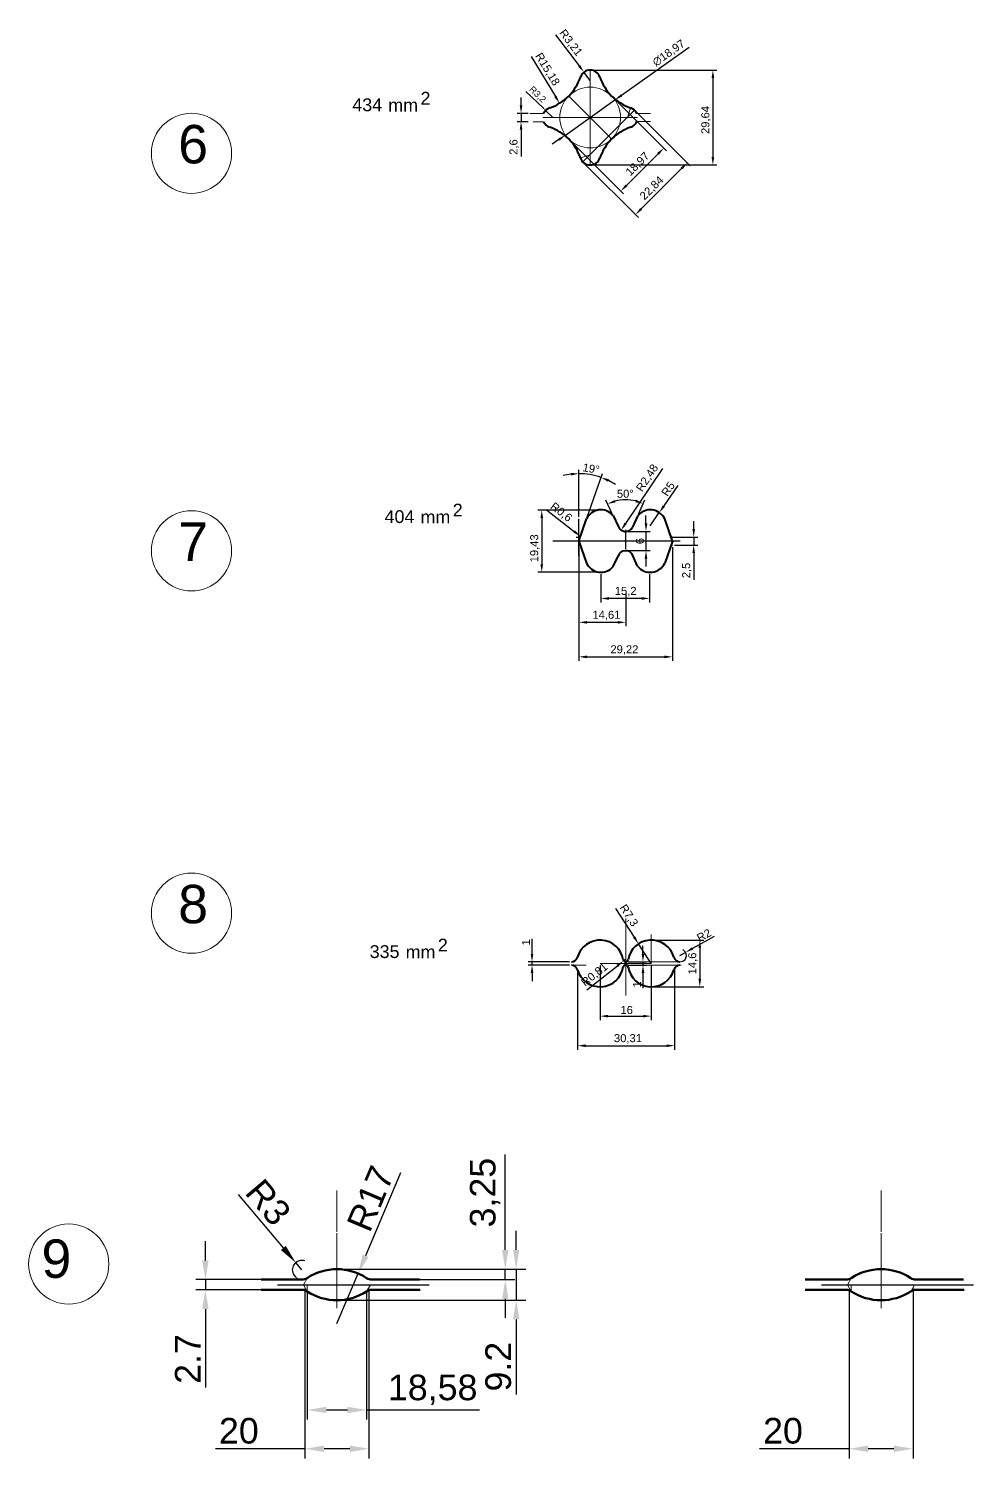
# Model space of a CAD drawing. Header units: millimetres. Extents: x -954 to 34898, y -2134 to 12006.
# Drawn here: x 8236.8 to 8531.9, y 793.2 to 1239.9 of the extents above; entities that cross this region are included whole.
import ezdxf

# ---------------------------------------------------------------- set-up
doc = ezdxf.new("R2010")
doc.units = ezdxf.units.MM
doc.header["$LTSCALE"] = 3
doc.linetypes.add('ACAD_ISO04W100', pattern=[30, 24, -3, 0, -3])
for name, color, linetype, lineweight in [('контурная', 7, 'Continuous', 50), ('осевые', 1, 'ACAD_ISO04W100', 25), ('тонкая', 7, 'Continuous', 20), ('тонкий', 7, 'Continuous', 20)]:
    doc.layers.add(name, color=color, linetype=linetype, lineweight=lineweight)
doc.layers.add('осевая', color=4, linetype='Continuous')
doc.styles.add('s1v4', font='arial.ttf', dxfattribs={"height": 4})
doc.styles.get("Standard").update_dxf_attribs({"font": 'arial.ttf'})
doc.dimstyles.new('ISO-25', dxfattribs={"dimtxt": 2.5, "dimasz": 2.5, "dimexe": 1.25, "dimexo": 0.625, "dimtad": 1, "dimtxsty": 'Standard', "dimcen": 2.5, "dimadec": 0, "dimazin": 0, "dimtfac": 1, "dimtmove": 0, "dimatfit": 3, "dimfxl": 1, "dimarcsym": 0})
doc.dimstyles.new('ISO-25$0', dxfattribs={"dimscale": 2, "dimtxt": 4, "dimasz": 3, "dimexe": 0.5, "dimexo": 0, "dimgap": 1, "dimtad": 1, "dimtxsty": 'Standard', "dimcen": 3, "dimclrd": 150, "dimclre": 150, "dimadec": 0, "dimazin": 0, "dimtfac": 1, "dimtmove": 0, "dimatfit": 3, "dimfxl": 1, "dimlwd": -1, "dimarcsym": 0})
doc.dimstyles.new('s1v2', dxfattribs={"dimtxt": 2, "dimasz": 1, "dimexe": 1, "dimexo": 0, "dimgap": 0.5, "dimtad": 1, "dimtxsty": 'Standard', "dimcen": 1, "dimadec": 0, "dimazin": 0, "dimtfac": 1, "dimtix": 1, "dimtmove": 0, "dimatfit": 3, "dimfxl": 1, "dimarcsym": 0})
doc.dimstyles.new('s2v4', dxfattribs={"dimtxt": 8, "dimasz": 6, "dimexe": 3, "dimexo": 0, "dimgap": 1.5, "dimtad": 1, "dimtxsty": 'Standard', "dimcen": 2.5, "dimadec": 0, "dimazin": 0, "dimtfac": 1, "dimtmove": 0, "dimatfit": 3, "dimfxl": 1, "dimarcsym": 0})

# ---------------------------------------------------------------- blocks, each defined once
blk = doc.blocks.new('*D128')
at = {"color": 0, "lineweight": -2, "transparency": 16777216}
blk.add_line((8393.78, 1231.17), (8401.35, 1218.7), dxfattribs=at)
at = {"color": 0, "transparency": 16777216}
blk.add_solid([(8401.71, 1218.92), (8401, 1218.49), (8402.65, 1216.57)], dxfattribs=at)
at = {"layer": 'Defpoints', "color": 0, "transparency": 16777216}
for p in [(8394.77, 1229.54), (8402.65, 1216.57)]:
    blk.add_point(p, dxfattribs=at)
at = {"color": 0, "lineweight": 15, "transparency": 16777216, "insert": (8398.74, 1227.11), "char_height": 2.5, "attachment_point": 5, "rotation": 301.2788}
blk.add_mtext('R15,18', dxfattribs=at)
blk = doc.blocks.new('*D129')
at = {"color": 0, "lineweight": -2, "transparency": 16777216}
for p, q in [((8401.42, 1237.96), (8408.76, 1228.27)), ((8412.21, 1223.72), (8410.27, 1226.28))]:
    blk.add_line(p, q, dxfattribs=at)
at = {"color": 0, "transparency": 16777216}
blk.add_solid([(8409.1, 1228.52), (8408.43, 1228.02), (8410.27, 1226.28)], dxfattribs=at)
at = {"layer": 'Defpoints', "color": 0, "transparency": 16777216}
for p in [(8410.27, 1226.28), (8412.21, 1223.72)]:
    blk.add_point(p, dxfattribs=at)
at = {"color": 0, "lineweight": 15, "transparency": 16777216, "insert": (8406.03, 1235.39), "char_height": 2.5, "attachment_point": 5, "rotation": 307.1578}
blk.add_mtext('R3,21', dxfattribs=at)
blk = doc.blocks.new('*D130')
at = {"color": 0, "lineweight": -2, "transparency": 16777216}
for p, q in [((8412.84, 1226.92), (8451.8, 1226.92)), ((8450.55, 1224.42), (8450.55, 1199.79)), ((8412.84, 1197.29), (8451.8, 1197.29))]:
    blk.add_line(p, q, dxfattribs=at)
at = {"color": 0, "transparency": 16777216}
for points in [[(8450.13, 1224.42), (8450.97, 1224.42), (8450.55, 1226.92)], [(8450.13, 1199.79), (8450.97, 1199.79), (8450.55, 1197.29)]]:
    blk.add_solid(points, dxfattribs=at)
at = {"layer": 'Defpoints', "color": 0, "transparency": 16777216}
for p in [(8412.21, 1226.92), (8412.22, 1197.29), (8450.55, 1197.29)]:
    blk.add_point(p, dxfattribs=at)
at = {"color": 0, "lineweight": 15, "transparency": 16777216, "insert": (8448.42, 1211.33), "char_height": 2.5, "attachment_point": 5, "rotation": 90}
blk.add_mtext('29,64', dxfattribs=at)
blk = doc.blocks.new('*D131')
at = {"color": 0, "lineweight": -2, "transparency": 16777216}
for p, q in [((8419.36, 1218.37), (8436.08, 1201.65)), ((8405.95, 1204.96), (8422.67, 1188.24)), ((8423.55, 1190.89), (8433.43, 1200.77))]:
    blk.add_line(p, q, dxfattribs=at)
at = {"color": 0, "transparency": 16777216}
for points in [[(8433.14, 1201.06), (8433.73, 1200.47), (8435.2, 1202.53)], [(8423.26, 1191.18), (8423.85, 1190.59), (8421.78, 1189.12)]]:
    blk.add_solid(points, dxfattribs=at)
at = {"layer": 'Defpoints', "color": 0, "transparency": 16777216}
for p in [(8418.92, 1218.81), (8405.51, 1205.4), (8435.2, 1202.53)]:
    blk.add_point(p, dxfattribs=at)
at = {"color": 0, "lineweight": 15, "transparency": 16777216, "insert": (8427.12, 1197.47), "char_height": 2.5, "attachment_point": 5, "rotation": 45}
blk.add_mtext('18,97', dxfattribs=at)
blk = doc.blocks.new('*D132')
at = {"color": 0, "lineweight": -2, "transparency": 16777216}
for p, q in [((8390.62, 1215.9), (8390.62, 1218.4)), ((8392.79, 1213.4), (8389.37, 1213.4)), ((8392.79, 1210.8), (8389.37, 1210.8)), ((8390.62, 1213.4), (8390.62, 1210.8)), ((8390.62, 1208.3), (8390.62, 1199.96))]:
    blk.add_line(p, q, dxfattribs=at)
at = {"color": 0, "transparency": 16777216}
for points in [[(8390.2, 1215.9), (8391.03, 1215.9), (8390.62, 1213.4)], [(8390.2, 1208.3), (8391.03, 1208.3), (8390.62, 1210.8)]]:
    blk.add_solid(points, dxfattribs=at)
at = {"layer": 'Defpoints', "color": 0, "transparency": 16777216}
for p in [(8390.62, 1210.8), (8393.41, 1213.4), (8393.41, 1210.8)]:
    blk.add_point(p, dxfattribs=at)
at = {"color": 0, "lineweight": 15, "transparency": 16777216, "insert": (8388.49, 1202.88), "char_height": 2.5, "attachment_point": 5, "rotation": 90}
blk.add_mtext('2,6', dxfattribs=at)
blk = doc.blocks.new('*D133')
at = {"color": 0, "lineweight": -2, "transparency": 16777216}
for p, q in [((8426.54, 1213.93), (8443.41, 1197.06)), ((8410.38, 1197.78), (8427.26, 1180.91)), ((8428.14, 1183.56), (8440.76, 1196.17))]:
    blk.add_line(p, q, dxfattribs=at)
at = {"color": 0, "transparency": 16777216}
for points in [[(8440.47, 1196.47), (8441.06, 1195.88), (8442.53, 1197.94)], [(8427.85, 1183.85), (8428.44, 1183.26), (8426.38, 1181.79)]]:
    blk.add_solid(points, dxfattribs=at)
at = {"layer": 'Defpoints', "color": 0, "transparency": 16777216}
for p in [(8426.1, 1214.38), (8409.94, 1198.22), (8442.53, 1197.94)]:
    blk.add_point(p, dxfattribs=at)
at = {"color": 0, "lineweight": 15, "transparency": 16777216, "insert": (8431.55, 1189.97), "char_height": 2.5, "attachment_point": 5, "rotation": 44.9973}
blk.add_mtext('22,84', dxfattribs=at)
blk = doc.blocks.new('*D134')
at = {"color": 0, "lineweight": -2, "transparency": 16777216}
for p, q in [((8443.14, 1233.97), (8422, 1219.03)), ((8404.47, 1206.63), (8419.96, 1217.58)), ((8402.42, 1205.19), (8400.38, 1203.75))]:
    blk.add_line(p, q, dxfattribs=at)
at = {"color": 0, "transparency": 16777216}
for points in [[(8421.76, 1219.37), (8422.24, 1218.69), (8419.96, 1217.58)], [(8402.18, 1205.53), (8402.67, 1204.85), (8404.47, 1206.63)]]:
    blk.add_solid(points, dxfattribs=at)
at = {"layer": 'Defpoints', "color": 0, "transparency": 16777216}
for p in [(8419.96, 1217.58), (8404.47, 1206.63)]:
    blk.add_point(p, dxfattribs=at)
at = {"color": 0, "lineweight": 15, "transparency": 16777216, "insert": (8436.82, 1232.16), "char_height": 2.5, "attachment_point": 5, "rotation": 35.2592}
blk.add_mtext('∅18,97', dxfattribs=at)
blk = doc.blocks.new('*D135')
at = {"color": 0, "lineweight": -2, "transparency": 16777216}
for p, q in [((8408.69, 1077.9), (8408.69, 1042.35)), ((8437.91, 1077.9), (8437.91, 1042.35)), ((8411.19, 1043.6), (8435.41, 1043.6))]:
    blk.add_line(p, q, dxfattribs=at)
at = {"color": 0, "transparency": 16777216}
for points in [[(8411.19, 1044.02), (8411.19, 1043.18), (8408.69, 1043.6)], [(8435.41, 1044.02), (8435.41, 1043.18), (8437.91, 1043.6)]]:
    blk.add_solid(points, dxfattribs=at)
at = {"layer": 'Defpoints', "color": 0, "transparency": 16777216}
for p in [(8408.69, 1078.52), (8437.91, 1078.52), (8437.91, 1043.6)]:
    blk.add_point(p, dxfattribs=at)
at = {"color": 0, "transparency": 16777216, "insert": (8422.9, 1045.73), "char_height": 2.5, "attachment_point": 5}
blk.add_mtext('29,22', dxfattribs=at)
blk = doc.blocks.new('*D136')
at = {"color": 0, "lineweight": -2, "transparency": 16777216}
for p, q in [((8419.08, 1088.33), (8417.1, 1092.51)), ((8427.3, 1088.18), (8429.31, 1092.62))]:
    blk.add_line(p, q, dxfattribs=at)
blk.add_arc((8423.32, 1079.38), 13.29, 76.445, 104.5418, dxfattribs=at)
at = {"color": 0, "transparency": 16777216}
for points in [[(8420.13, 1091.84), (8419.84, 1092.63), (8417.64, 1091.38)], [(8426.57, 1092.69), (8426.3, 1091.9), (8428.8, 1091.48)]]:
    blk.add_solid(points, dxfattribs=at)
at = {"layer": 'Defpoints', "color": 0, "transparency": 16777216}
for p in [(8425.12, 1092.54), (8419.35, 1087.76), (8427.05, 1087.61), (8420.92, 1084.45), (8425.46, 1084.1)]:
    blk.add_point(p, dxfattribs=at)
at = {"color": 0, "transparency": 16777216, "insert": (8423.19, 1094.56), "char_height": 2.5, "attachment_point": 5, "rotation": 0.4934}
blk.add_mtext('50°', dxfattribs=at)
blk = doc.blocks.new('*D137')
at = {"color": 0, "lineweight": -2, "transparency": 16777216}
for p, q in [((8408.69, 1087.36), (8408.69, 1102.08)), ((8411.3, 1087.27), (8416.02, 1100.84))]:
    blk.add_line(p, q, dxfattribs=at)
for start, end in [(96.8124, 103.6248), (70.797, 90), (57.1723, 63.9847)]:
    blk.add_arc((8408.69, 1079.79), 21.04, start, end, dxfattribs=at)
at = {"color": 0, "transparency": 16777216}
for points in [[(8406.17, 1101.1), (8406.22, 1100.26), (8408.69, 1100.83)], [(8417.76, 1098.31), (8418.08, 1099.08), (8415.61, 1099.66)]]:
    blk.add_solid(points, dxfattribs=at)
at = {"layer": 'Defpoints', "color": 0, "transparency": 16777216}
for p in [(8413.35, 1100.31), (8408.69, 1086.73), (8411.09, 1086.68), (8408.69, 1079.79), (8408.69, 1075.07)]:
    blk.add_point(p, dxfattribs=at)
at = {"color": 0, "transparency": 16777216, "insert": (8412.52, 1102.41), "char_height": 2.5, "attachment_point": 5, "rotation": 350.3985}
blk.add_mtext('19°', dxfattribs=at)
blk = doc.blocks.new('*D99')
at = {"color": 0, "lineweight": -2, "transparency": 16777216}
for p, q in [((8408.69, 1063.3), (8408.69, 1053.14)), ((8423.3, 1063.3), (8423.3, 1053.14)), ((8411.19, 1054.39), (8420.8, 1054.39))]:
    blk.add_line(p, q, dxfattribs=at)
at = {"color": 0, "transparency": 16777216}
for points in [[(8411.19, 1054.8), (8411.19, 1053.97), (8408.69, 1054.39)], [(8420.8, 1054.8), (8420.8, 1053.97), (8423.3, 1054.39)]]:
    blk.add_solid(points, dxfattribs=at)
at = {"layer": 'Defpoints', "color": 0, "transparency": 16777216}
for p in [(8408.69, 1063.93), (8423.3, 1063.93), (8423.3, 1054.39)]:
    blk.add_point(p, dxfattribs=at)
at = {"color": 0, "transparency": 16777216, "insert": (8417.28, 1056.51), "char_height": 2.5, "attachment_point": 5}
blk.add_mtext('14,61', dxfattribs=at)
blk = doc.blocks.new('*D138')
at = {"color": 0, "lineweight": -2, "transparency": 16777216}
blk.add_line((8398.54, 1089.53), (8407.2, 1082.79), dxfattribs=at)
at = {"color": 0, "transparency": 16777216}
blk.add_solid([(8407.45, 1083.12), (8406.94, 1082.46), (8409.17, 1081.26)], dxfattribs=at)
at = {"layer": 'Defpoints', "color": 0, "transparency": 16777216}
for p in [(8408.69, 1081.63), (8409.17, 1081.26)]:
    blk.add_point(p, dxfattribs=at)
at = {"color": 0, "transparency": 16777216, "insert": (8403.08, 1088.69), "char_height": 2.5, "attachment_point": 5, "rotation": 322.1251}
blk.add_mtext('R0,6', dxfattribs=at)
blk = doc.blocks.new('*D139')
at = {"color": 0, "lineweight": -2, "transparency": 16777216}
blk.add_line((8434.76, 1102.47), (8423.27, 1085.28), dxfattribs=at)
at = {"color": 0, "transparency": 16777216}
blk.add_solid([(8422.93, 1085.51), (8423.62, 1085.05), (8421.88, 1083.2)], dxfattribs=at)
at = {"layer": 'Defpoints', "color": 0, "transparency": 16777216}
for p in [(8421.88, 1083.2), (8423.26, 1085.26)]:
    blk.add_point(p, dxfattribs=at)
at = {"color": 0, "transparency": 16777216, "insert": (8430.17, 1099.43), "char_height": 2.5, "attachment_point": 5, "rotation": 56.2464}
blk.add_mtext('R2,48', dxfattribs=at)
blk = doc.blocks.new('*D140')
at = {"color": 0, "lineweight": -2, "transparency": 16777216}
for p, q in [((8429.65, 1085.28), (8429.65, 1087.78)), ((8423.92, 1082.78), (8430.9, 1082.78)), ((8429.65, 1082.78), (8429.65, 1076.78)), ((8423.92, 1076.78), (8430.9, 1076.78)), ((8429.65, 1074.28), (8429.65, 1071.78))]:
    blk.add_line(p, q, dxfattribs=at)
at = {"color": 0, "transparency": 16777216}
for points in [[(8429.24, 1085.28), (8430.07, 1085.28), (8429.65, 1082.78)], [(8429.24, 1074.28), (8430.07, 1074.28), (8429.65, 1076.78)]]:
    blk.add_solid(points, dxfattribs=at)
at = {"layer": 'Defpoints', "color": 0, "transparency": 16777216}
for p in [(8423.3, 1082.78), (8423.3, 1076.78), (8429.65, 1076.78)]:
    blk.add_point(p, dxfattribs=at)
at = {"color": 0, "transparency": 16777216, "insert": (8427.75, 1079.78), "char_height": 2.5, "attachment_point": 5, "rotation": 90}
blk.add_mtext('6', dxfattribs=at)
blk = doc.blocks.new('*D141')
at = {"color": 0, "lineweight": -2, "transparency": 16777216}
for p, q in [((8439.62, 1097.18), (8435.22, 1090.74)), ((8431, 1084.55), (8433.81, 1088.67))]:
    blk.add_line(p, q, dxfattribs=at)
at = {"color": 0, "transparency": 16777216}
blk.add_solid([(8434.88, 1090.97), (8435.57, 1090.5), (8433.81, 1088.67)], dxfattribs=at)
at = {"layer": 'Defpoints', "color": 0, "transparency": 16777216}
for p in [(8433.81, 1088.67), (8431, 1084.55)]:
    blk.add_point(p, dxfattribs=at)
at = {"color": 0, "transparency": 16777216, "insert": (8436.56, 1096.06), "char_height": 2.5, "attachment_point": 5, "rotation": 55.6859}
blk.add_mtext('R5', dxfattribs=at)
blk = doc.blocks.new('*D100')
at = {"color": 0, "lineweight": -2, "transparency": 16777216}
for p, q in [((8414.81, 1089.47), (8395.83, 1089.47)), ((8397.08, 1086.97), (8397.08, 1072.54)), ((8414.77, 1070.04), (8395.83, 1070.04))]:
    blk.add_line(p, q, dxfattribs=at)
at = {"color": 0, "transparency": 16777216}
for points in [[(8396.67, 1086.97), (8397.5, 1086.97), (8397.08, 1089.47)], [(8396.67, 1072.54), (8397.5, 1072.54), (8397.08, 1070.04)]]:
    blk.add_solid(points, dxfattribs=at)
at = {"layer": 'Defpoints', "color": 0, "transparency": 16777216}
for p in [(8415.44, 1089.47), (8397.08, 1070.04), (8415.39, 1070.04)]:
    blk.add_point(p, dxfattribs=at)
at = {"color": 0, "transparency": 16777216, "insert": (8394.95, 1077.51), "char_height": 2.5, "attachment_point": 5, "rotation": 90}
blk.add_mtext('19,43', dxfattribs=at)
blk = doc.blocks.new('*D101')
at = {"color": 0, "lineweight": -2, "transparency": 16777216}
for p, q in [((8415.55, 1069.41), (8415.55, 1060.6)), ((8430.75, 1069.41), (8430.75, 1060.6)), ((8428.25, 1061.85), (8418.05, 1061.85))]:
    blk.add_line(p, q, dxfattribs=at)
at = {"color": 0, "transparency": 16777216}
for points in [[(8418.05, 1062.27), (8418.05, 1061.43), (8415.55, 1061.85)], [(8428.25, 1062.27), (8428.25, 1061.43), (8430.75, 1061.85)]]:
    blk.add_solid(points, dxfattribs=at)
at = {"layer": 'Defpoints', "color": 0, "transparency": 16777216}
for p in [(8415.55, 1070.04), (8430.75, 1070.04), (8415.55, 1061.85)]:
    blk.add_point(p, dxfattribs=at)
at = {"color": 0, "transparency": 16777216, "insert": (8423.3, 1063.98), "char_height": 2.5, "attachment_point": 5}
blk.add_mtext('15,2', dxfattribs=at)
blk = doc.blocks.new('*D142')
at = {"color": 0, "lineweight": -2, "transparency": 16777216}
for p, q in [((8444.55, 1083.52), (8444.55, 1086.02)), ((8438.53, 1078.52), (8445.8, 1078.52)), ((8438.54, 1081.02), (8445.8, 1081.02)), ((8444.55, 1081.02), (8444.55, 1078.52)), ((8444.55, 1076.02), (8444.55, 1067.66))]:
    blk.add_line(p, q, dxfattribs=at)
at = {"color": 0, "transparency": 16777216}
for points in [[(8444.14, 1083.52), (8444.97, 1083.52), (8444.55, 1081.02)], [(8444.14, 1076.02), (8444.97, 1076.02), (8444.55, 1078.52)]]:
    blk.add_solid(points, dxfattribs=at)
at = {"layer": 'Defpoints', "color": 0, "transparency": 16777216}
for p in [(8437.91, 1081.02), (8437.91, 1078.52), (8444.55, 1078.52)]:
    blk.add_point(p, dxfattribs=at)
at = {"color": 0, "lineweight": 15, "transparency": 16777216, "insert": (8442.43, 1070.59), "char_height": 2.5, "attachment_point": 5, "rotation": 90}
blk.add_mtext('2,5', dxfattribs=at)
blk = doc.blocks.new('*D143')
at = {"color": 0, "lineweight": -2, "transparency": 16777216}
for p, q in [((8428.71, 950.81), (8428.71, 953.31)), ((8423.94, 947.31), (8429.96, 947.31)), ((8423.95, 948.31), (8429.96, 948.31)), ((8428.71, 948.31), (8428.71, 947.31)), ((8428.71, 944.81), (8428.71, 940.14))]:
    blk.add_line(p, q, dxfattribs=at)
at = {"color": 0, "transparency": 16777216}
for points in [[(8428.29, 950.81), (8429.13, 950.81), (8428.71, 948.31)], [(8428.29, 944.81), (8429.13, 944.81), (8428.71, 947.31)]]:
    blk.add_solid(points, dxfattribs=at)
at = {"layer": 'Defpoints', "color": 0, "transparency": 16777216}
for p in [(8423.31, 947.31), (8423.33, 948.31), (8428.71, 947.31)]:
    blk.add_point(p, dxfattribs=at)
at = {"color": 0, "lineweight": 15, "transparency": 16777216, "insert": (8426.83, 941.23), "char_height": 2.5, "attachment_point": 5, "rotation": 90}
blk.add_mtext('1', dxfattribs=at)
blk = doc.blocks.new('*D144')
at = {"color": 0, "lineweight": -2, "transparency": 16777216}
for p, q in [((8411.16, 939.55), (8420.7, 947.07)), ((8423.3, 949.12), (8422.67, 948.62))]:
    blk.add_line(p, q, dxfattribs=at)
at = {"color": 0, "transparency": 16777216}
blk.add_solid([(8420.44, 947.4), (8420.96, 946.75), (8422.67, 948.62)], dxfattribs=at)
at = {"layer": 'Defpoints', "color": 0, "transparency": 16777216}
for p in [(8422.67, 948.62), (8423.3, 949.12)]:
    blk.add_point(p, dxfattribs=at)
at = {"color": 0, "lineweight": 15, "transparency": 16777216, "insert": (8413.63, 944.21), "char_height": 2.5, "attachment_point": 5, "rotation": 38.2548}
blk.add_mtext('R0,81', dxfattribs=at)
blk = doc.blocks.new('*D145')
at = {"color": 0, "lineweight": -2, "transparency": 16777216}
for p, q in [((8415.3, 947.19), (8415.3, 930.1)), ((8431.3, 947.19), (8431.3, 930.1)), ((8417.8, 931.35), (8428.8, 931.35))]:
    blk.add_line(p, q, dxfattribs=at)
at = {"color": 0, "transparency": 16777216}
for points in [[(8417.8, 931.77), (8417.8, 930.94), (8415.3, 931.35)], [(8428.8, 931.77), (8428.8, 930.94), (8431.3, 931.35)]]:
    blk.add_solid(points, dxfattribs=at)
at = {"layer": 'Defpoints', "color": 0, "transparency": 16777216}
for p in [(8415.3, 947.81), (8431.3, 947.81), (8431.3, 931.35)]:
    blk.add_point(p, dxfattribs=at)
at = {"color": 0, "lineweight": 15, "transparency": 16777216, "insert": (8423.61, 933.25), "char_height": 2.5, "attachment_point": 5}
blk.add_mtext('16', dxfattribs=at)
blk = doc.blocks.new('*D146')
at = {"color": 0, "lineweight": -2, "transparency": 16777216}
for p, q in [((8408.27, 945.23), (8408.27, 920.86)), ((8438.58, 946.69), (8438.58, 920.86)), ((8410.77, 922.11), (8436.08, 922.11))]:
    blk.add_line(p, q, dxfattribs=at)
at = {"color": 0, "transparency": 16777216}
for points in [[(8410.77, 922.53), (8410.77, 921.7), (8408.27, 922.11)], [(8436.08, 922.53), (8436.08, 921.7), (8438.58, 922.11)]]:
    blk.add_solid(points, dxfattribs=at)
at = {"layer": 'Defpoints', "color": 0, "transparency": 16777216}
for p in [(8438.58, 947.31), (8408.27, 945.85), (8438.58, 922.11)]:
    blk.add_point(p, dxfattribs=at)
at = {"color": 0, "lineweight": 15, "transparency": 16777216, "insert": (8424.01, 924.24), "char_height": 2.5, "attachment_point": 5}
blk.add_mtext('30,31', dxfattribs=at)
blk = doc.blocks.new('*D147')
at = {"color": 0, "lineweight": -2, "transparency": 16777216}
for p, q in [((8431.92, 955.11), (8447.71, 955.11)), ((8446.46, 952.61), (8446.46, 943.01)), ((8431.92, 940.51), (8447.71, 940.51))]:
    blk.add_line(p, q, dxfattribs=at)
at = {"color": 0, "transparency": 16777216}
for points in [[(8446.04, 952.61), (8446.87, 952.61), (8446.46, 955.11)], [(8446.04, 943.01), (8446.87, 943.01), (8446.46, 940.51)]]:
    blk.add_solid(points, dxfattribs=at)
at = {"layer": 'Defpoints', "color": 0, "transparency": 16777216}
for p in [(8431.3, 955.11), (8431.3, 940.51), (8446.46, 940.51)]:
    blk.add_point(p, dxfattribs=at)
at = {"color": 0, "lineweight": 15, "transparency": 16777216, "insert": (8444.33, 947.81), "char_height": 2.5, "attachment_point": 5, "rotation": 90}
blk.add_mtext('14,6', dxfattribs=at)
blk = doc.blocks.new('*D148')
at = {"color": 0, "lineweight": -2, "transparency": 16777216}
for p, q in [((8450.97, 956.26), (8444.19, 952.5)), ((8440.26, 950.31), (8442.01, 951.28))]:
    blk.add_line(p, q, dxfattribs=at)
blk.add_arc((8440.26, 950.31), 2, 287.9049, 64.8331, dxfattribs=at)
at = {"color": 0, "transparency": 16777216}
blk.add_solid([(8443.99, 952.86), (8444.39, 952.13), (8442.01, 951.28)], dxfattribs=at)
at = {"layer": 'Defpoints', "color": 0, "transparency": 16777216}
for p in [(8440.26, 950.31), (8442.01, 951.28)]:
    blk.add_point(p, dxfattribs=at)
at = {"color": 0, "lineweight": 15, "transparency": 16777216, "insert": (8447.76, 956.63), "char_height": 2.5, "attachment_point": 5, "rotation": 29.0232}
blk.add_mtext('R2', dxfattribs=at)
blk = doc.blocks.new('*D149')
at = {"color": 0, "lineweight": -2, "transparency": 16777216}
for p, q in [((8420.15, 965.01), (8425.97, 956.04)), ((8431.3, 947.81), (8427.33, 953.94))]:
    blk.add_line(p, q, dxfattribs=at)
at = {"color": 0, "transparency": 16777216}
blk.add_solid([(8426.32, 956.26), (8425.62, 955.81), (8427.33, 953.94)], dxfattribs=at)
at = {"layer": 'Defpoints', "color": 0, "transparency": 16777216}
for p in [(8427.33, 953.94), (8431.3, 947.81)]:
    blk.add_point(p, dxfattribs=at)
at = {"color": 0, "lineweight": 15, "transparency": 16777216, "insert": (8424.17, 962.73), "char_height": 2.5, "attachment_point": 5, "rotation": 302.9509}
blk.add_mtext('R7,3', dxfattribs=at)
blk = doc.blocks.new('*D102')
at = {"layer": 'Defpoints', "color": 0, "transparency": 16777216}
for p in [(8323.1, 845.85), (8343.09, 845.85), (8323.1, 796.18)]:
    blk.add_point(p, dxfattribs=at)
at = {"layer": 'тонкий', "color": 0, "lineweight": -2, "transparency": 16777216}
for p, q in [((8323.1, 845.85), (8323.1, 793.18)), ((8343.09, 845.85), (8343.09, 793.18)), ((8323.1, 796.18), (8295.19, 796.18)), ((8337.09, 796.18), (8329.1, 796.18))]:
    blk.add_line(p, q, dxfattribs=at)
at = {"layer": 'тонкий', "color": 0, "transparency": 16777216}
for points in [[(8329.1, 797.18), (8329.1, 795.18), (8323.1, 796.18)], [(8337.09, 797.18), (8337.09, 795.18), (8343.09, 796.18)]]:
    blk.add_solid(points, dxfattribs=at)
at = {"layer": 'тонкий', "color": 0, "transparency": 16777216, "insert": (8302.47, 801.76), "char_height": 8, "attachment_point": 5}
blk.add_mtext('20', dxfattribs=at)
blk = doc.blocks.new('*D150')
at = {"layer": 'Defpoints', "color": 0, "transparency": 16777216}
for p in [(8333.1, 852.3), (8349.12, 849.05), (8385.69, 852.3)]:
    blk.add_point(p, dxfattribs=at)
at = {"layer": 'тонкий', "color": 0, "lineweight": -2, "transparency": 16777216}
for p, q in [((8385.69, 858.3), (8385.69, 888.13)), ((8333.1, 852.3), (8388.69, 852.3)), ((8349.12, 849.05), (8388.69, 849.05)), ((8385.69, 849.05), (8385.69, 852.3)), ((8385.69, 843.05), (8385.69, 837.05))]:
    blk.add_line(p, q, dxfattribs=at)
at = {"layer": 'тонкий', "color": 0, "transparency": 16777216}
for points in [[(8384.69, 858.3), (8386.69, 858.3), (8385.69, 852.3)], [(8384.69, 843.05), (8386.69, 843.05), (8385.69, 849.05)]]:
    blk.add_solid(points, dxfattribs=at)
at = {"layer": 'тонкий', "color": 0, "transparency": 16777216, "insert": (8379.38, 876.21), "char_height": 8, "attachment_point": 5, "rotation": 90}
blk.add_mtext('3,25', dxfattribs=at)
blk = doc.blocks.new('*D151')
at = {"layer": 'Defpoints', "color": 0, "transparency": 16777216}
for p in [(8364.6, 852.3), (8333.1, 842.6), (8389.1, 842.6)]:
    blk.add_point(p, dxfattribs=at)
at = {"layer": 'тонкий', "color": 0, "lineweight": -2, "transparency": 16777216}
for p, q in [((8389.1, 858.3), (8389.1, 864.3)), ((8364.6, 852.3), (8392.1, 852.3)), ((8389.1, 852.3), (8389.1, 842.6)), ((8333.1, 842.6), (8392.1, 842.6)), ((8389.1, 836.6), (8389.1, 813.11))]:
    blk.add_line(p, q, dxfattribs=at)
at = {"layer": 'тонкий', "color": 0, "transparency": 16777216}
for points in [[(8388.1, 858.3), (8390.1, 858.3), (8389.1, 852.3)], [(8388.1, 836.6), (8390.1, 836.6), (8389.1, 842.6)]]:
    blk.add_solid(points, dxfattribs=at)
at = {"layer": 'тонкий', "color": 0, "transparency": 16777216, "insert": (8383.52, 821.85), "char_height": 8, "attachment_point": 5, "rotation": 90}
blk.add_mtext('9.2', dxfattribs=at)
blk = doc.blocks.new('*D152')
at = {"layer": 'Defpoints', "color": 0, "transparency": 16777216}
for p in [(8312.34, 849.05), (8292.01, 845.85), (8312.34, 845.85)]:
    blk.add_point(p, dxfattribs=at)
at = {"layer": 'тонкий', "color": 0, "lineweight": -2, "transparency": 16777216}
for p, q in [((8292.01, 855.05), (8292.01, 861.05)), ((8312.34, 849.05), (8289.01, 849.05)), ((8292.01, 849.05), (8292.01, 845.85)), ((8312.34, 845.85), (8289.01, 845.85)), ((8292.01, 839.85), (8292.01, 815.37))]:
    blk.add_line(p, q, dxfattribs=at)
at = {"layer": 'тонкий', "color": 0, "transparency": 16777216}
for points in [[(8291.01, 855.05), (8293.01, 855.05), (8292.01, 849.05)], [(8291.01, 839.85), (8293.01, 839.85), (8292.01, 845.85)]]:
    blk.add_solid(points, dxfattribs=at)
at = {"layer": 'тонкий', "color": 0, "transparency": 16777216, "insert": (8286.5, 824.22), "char_height": 8, "attachment_point": 5, "rotation": 90}
blk.add_mtext('2.7', dxfattribs=at)
blk = doc.blocks.new('*D153')
at = {"layer": 'Defpoints', "color": 0, "transparency": 16777216}
for p in [(8339.71, 850.96), (8333.1, 835.3)]:
    blk.add_point(p, dxfattribs=at)
at = {"layer": 'тонкий', "color": 0, "lineweight": -2, "transparency": 16777216}
for p, q in [((8352.97, 882.39), (8342.04, 856.49)), ((8333.1, 835.3), (8339.71, 850.96))]:
    blk.add_line(p, q, dxfattribs=at)
at = {"layer": 'тонкий', "color": 0, "transparency": 16777216}
blk.add_solid([(8341.12, 856.88), (8342.96, 856.1), (8339.71, 850.96)], dxfattribs=at)
at = {"layer": 'тонкий', "color": 0, "transparency": 16777216, "insert": (8343.59, 874.35), "char_height": 8, "attachment_point": 5, "rotation": 67.1227}
blk.add_mtext('R17', dxfattribs=at)
blk = doc.blocks.new('*D154')
at = {"layer": 'Defpoints', "color": 0, "transparency": 16777216}
for p in [(8320.23, 854.34), (8322.17, 852.05)]:
    blk.add_point(p, dxfattribs=at)
at = {"layer": 'тонкий', "color": 0, "lineweight": -2, "transparency": 16777216}
for p, q in [((8302.23, 875.65), (8316.36, 858.92)), ((8322.17, 852.05), (8320.23, 854.34))]:
    blk.add_line(p, q, dxfattribs=at)
blk.add_arc((8322.17, 852.05), 3, 72.8875, 270, dxfattribs=at)
at = {"layer": 'тонкий', "color": 0, "transparency": 16777216}
blk.add_solid([(8317.13, 859.57), (8315.6, 858.28), (8320.23, 854.34)], dxfattribs=at)
at = {"layer": 'тонкий', "color": 0, "transparency": 16777216, "insert": (8311.63, 873.18), "char_height": 8, "attachment_point": 5, "rotation": 310.1832}
blk.add_mtext('R3', dxfattribs=at)
blk = doc.blocks.new('*D155')
at = {"layer": 'Defpoints', "color": 0, "transparency": 16777216}
for p in [(8323.81, 845.36), (8342.39, 845.36), (8342.39, 808.3)]:
    blk.add_point(p, dxfattribs=at)
at = {"layer": 'тонкий', "color": 0, "lineweight": -2, "transparency": 16777216}
for p, q in [((8323.81, 845.36), (8323.81, 805.3)), ((8342.39, 845.36), (8342.39, 805.3)), ((8329.81, 808.3), (8336.39, 808.3)), ((8342.39, 808.3), (8377.65, 808.3))]:
    blk.add_line(p, q, dxfattribs=at)
at = {"layer": 'тонкий', "color": 0, "transparency": 16777216}
for points in [[(8329.81, 809.3), (8329.81, 807.3), (8323.81, 808.3)], [(8336.39, 809.3), (8336.39, 807.3), (8342.39, 808.3)]]:
    blk.add_solid(points, dxfattribs=at)
at = {"layer": 'тонкий', "color": 0, "transparency": 16777216, "insert": (8363.02, 814.61), "char_height": 8, "attachment_point": 5}
blk.add_mtext('18,58', dxfattribs=at)
blk = doc.blocks.new('*D103')
at = {"layer": 'Defpoints', "color": 0, "transparency": 16777216}
for p in [(8493.07, 845.85), (8513.06, 845.85), (8493.07, 796.18)]:
    blk.add_point(p, dxfattribs=at)
at = {"layer": 'тонкий', "color": 0, "lineweight": -2, "transparency": 16777216}
for p, q in [((8493.07, 845.85), (8493.07, 793.18)), ((8513.06, 845.85), (8513.06, 793.18)), ((8493.07, 796.18), (8465.15, 796.18)), ((8507.06, 796.18), (8499.07, 796.18))]:
    blk.add_line(p, q, dxfattribs=at)
at = {"layer": 'тонкий', "color": 0, "transparency": 16777216}
for points in [[(8499.07, 797.18), (8499.07, 795.18), (8493.07, 796.18)], [(8507.06, 797.18), (8507.06, 795.18), (8513.06, 796.18)]]:
    blk.add_solid(points, dxfattribs=at)
at = {"layer": 'тонкий', "color": 0, "transparency": 16777216, "insert": (8472.44, 801.76), "char_height": 8, "attachment_point": 5}
blk.add_mtext('20', dxfattribs=at)
blk = doc.blocks.new('*D160')
at = {"layer": 'Defpoints', "color": 0, "transparency": 16777216}
for p in [(8398.29, 1214.33), (8400.59, 1212.1)]:
    blk.add_point(p, dxfattribs=at)
at = {"layer": 'тонкая', "color": 0, "lineweight": -2, "transparency": 16777216}
for p, q in [((8392.16, 1220.27), (8397.58, 1215.03)), ((8400.59, 1212.1), (8398.29, 1214.33))]:
    blk.add_line(p, q, dxfattribs=at)
at = {"layer": 'тонкая', "color": 0, "transparency": 16777216}
blk.add_solid([(8397.69, 1215.15), (8397.46, 1214.91), (8398.29, 1214.33)], dxfattribs=at)
at = {"layer": 'тонкая', "color": 0, "transparency": 16777216, "insert": (8395.7, 1219.22), "char_height": 2, "attachment_point": 5, "rotation": 315.9032}
blk.add_mtext('R3,2', dxfattribs=at)
blk = doc.blocks.new('*D124')
at = {"color": 0, "lineweight": -2, "transparency": 16777216}
for p, q in [((8394.05, 950.81), (8394.05, 955.48)), ((8405.72, 948.31), (8392.8, 948.31)), ((8405.72, 947.31), (8392.8, 947.31)), ((8394.05, 947.31), (8394.05, 948.31)), ((8394.05, 944.81), (8394.05, 942.31))]:
    blk.add_line(p, q, dxfattribs=at)
at = {"color": 0, "transparency": 16777216}
for points in [[(8393.63, 950.81), (8394.47, 950.81), (8394.05, 948.31)], [(8393.63, 944.81), (8394.47, 944.81), (8394.05, 947.31)]]:
    blk.add_solid(points, dxfattribs=at)
at = {"layer": 'Defpoints', "color": 0, "transparency": 16777216}
for p in [(8394.05, 948.31), (8406.34, 948.31), (8406.34, 947.31)]:
    blk.add_point(p, dxfattribs=at)
at = {"color": 0, "lineweight": 15, "transparency": 16777216, "insert": (8392.17, 954.4), "char_height": 2.5, "attachment_point": 5, "rotation": 90}
blk.add_mtext('1', dxfattribs=at)

msp = doc.modelspace()

# ---------------------------------------------------------------- linework, layer by layer
at = {"lineweight": 15}
for p, q in [((8412.211, 1197.283), (8412.211, 1226.923)), ((8412.215, 1226.928), (8412.215, 1197.288)), ((8405.504, 1218.815), (8418.918, 1205.401)), ((8423.826, 1212.106), (8424.849, 1215.148)), ((8393.411, 1213.403), (8397.667, 1213.403)), ((8397.666, 1210.806), (8394.381, 1210.806)), ((8397.391, 1212.103), (8427.031, 1212.103)), ((8409.943, 1198.225), (8426.095, 1214.376)), ((8426.761, 1213.403), (8431.019, 1213.403)), ((8426.764, 1210.815), (8431.019, 1210.816)), ((8412.215, 1200.497), (8409.17, 1199.469)), ((8423.3, 939.53), (8423.3, 961.902)), ((8431.3, 947.813), (8431.3, 956.841)), ((8406.342, 947.313), (8410.913, 947.313)), ((8415.3, 947.813), (8431.3, 947.813)), ((8429.961, 948.314), (8440.634, 948.314)), ((8429.961, 947.313), (8440.634, 947.313)), ((8423.3, 939.53), (8423.3, 937.781))]:
    msp.add_line(p, q, dxfattribs=at)
for p, q in [((8408.69, 1075.069), (8408.69, 1086.731)), ((8423.3, 1077.362), (8423.3, 1083.252)), ((8415.583, 1079.775), (8400.583, 1079.775)), ((8415.583, 1079.775), (8400.583, 1079.775)), ((8415.583, 1079.775), (8401.833, 1079.775)), ((8407.883, 1081.025), (8408.69, 1081.025)), ((8437.485, 1081.025), (8444.106, 1081.025))]:
    msp.add_line(p, q)
at = {"lineweight": 40}
for p, q in [((8408.69, 1079.791), (8411.09, 1086.68)), ((8419.35, 1087.762), (8420.919, 1084.448)), ((8427.046, 1087.608), (8425.46, 1084.102)), ((8437.92, 1079.775), (8435.515, 1086.68)), ((8408.69, 1079.791), (8411.085, 1072.869)), ((8437.92, 1079.775), (8435.511, 1072.869)), ((8419.346, 1071.788), (8420.915, 1075.102)), ((8427.042, 1071.942), (8425.455, 1075.448))]:
    msp.add_line(p, q, dxfattribs=at)
for centre, radius, start, end in [((8394.771, 1229.539), 15.178, 288.45824, 341.55838), ((8412.212, 1223.72), 3.208, 18.57405, 161.50612), ((8429.651, 1229.547), 15.178, 198.45824, 251.55838), ((8400.595, 1212.103), 3.204, 108.52387, 156.06128), ((8423.826, 1212.106), 3.21, 23.83748, 71.40145), ((8400.595, 1212.103), 3.204, 203.88815, 251.47613), ((8423.826, 1212.106), 3.21, 288.67872, 336.27529), ((8394.771, 1194.668), 15.178, 18.44162, 71.54176), ((8429.659, 1194.668), 15.178, 108.45824, 161.55838), ((8412.215, 1200.497), 3.214, 198.64849, 341.35151), ((8415.564, 1084.592), 4.938, 39.93401, 154.97847), ((8430.996, 1084.547), 4.997, 25.27558, 142.22513), ((8423.265, 1085.265), 2.484, 199.18956, 332.09158), ((8423.259, 1074.308), 2.474, 27.41943, 161.29943), ((8415.56, 1074.958), 4.938, 205.02153, 320.06599), ((8430.987, 1075.046), 5.02, 218.19822, 334.30106), ((8415.3, 947.813), 7.3, 8.88132, 164.40411), ((8431.3, 947.813), 7.3, 15.59589, 171.11868), ((8406.342, 950.314), 2, 270, 344.40411), ((8406.342, 945.313), 2, 15.59589, 90), ((8423.3, 949.121), 0.808, 192.93526, 347.06474), ((8423.3, 946.505), 0.808, 12.93526, 167.06474), ((8440.258, 950.314), 2, 195.59589, 270), ((8440.258, 945.313), 2, 90, 164.40411), ((8415.3, 947.813), 7.3, 195.59589, 351.11868), ((8431.3, 947.813), 7.3, 188.88132, 344.40411)]:
    msp.add_arc(centre, radius, start, end, dxfattribs=at)
for centre, start, end in [((8408.692, 1081.629), 270.22546, 336.50961), ((8437.913, 1081.629), 203.49039, 269.77454), ((8408.688, 1077.92), 23.49039, 89.77454), ((8437.908, 1077.92), 90.22546, 156.50961)]:
    msp.add_arc(centre, 0.605, start, end)
at = {"layer": 'контурная'}
for p, q in [((8309.402, 849.046), (8322.169, 849.046)), ((8344.026, 849.046), (8358.857, 849.046)), ((8479.37, 849.046), (8492.137, 849.046)), ((8513.994, 849.046), (8528.825, 849.046)), ((8309.402, 845.846), (8322.169, 845.846)), ((8344.026, 845.846), (8359.111, 845.846)), ((8479.37, 845.846), (8492.137, 845.846)), ((8513.994, 845.846), (8529.079, 845.846))]:
    msp.add_line(p, q, dxfattribs=at)
for centre, radius, start, end in [((8322.169, 852.046), 3, 270, 303.12294), ((8333.097, 835.296), 17, 56.87706, 123.12294), ((8344.026, 852.046), 3, 236.87706, 270), ((8492.137, 852.046), 3, 270, 303.12294), ((8503.065, 835.296), 17, 56.87706, 123.12294), ((8513.994, 852.046), 3, 236.87706, 270), ((8322.169, 842.846), 3, 56.87706, 90), ((8333.097, 859.596), 17, 236.87706, 303.12294), ((8344.026, 842.846), 3, 90, 123.12294), ((8492.137, 842.846), 3, 56.87706, 90), ((8503.065, 859.596), 17, 236.87706, 303.12294), ((8513.994, 842.846), 3, 90, 123.12294)]:
    msp.add_arc(centre, radius, start, end, dxfattribs=at)
at = {"layer": 'осевая', "lineweight": 15}
for p, q in [((8412.211, 1226.923), (8412.211, 1197.283)), ((8427.035, 1212.108), (8397.395, 1212.108))]:
    msp.add_line(p, q, dxfattribs=at)
at = {"layer": 'осевые'}
for p, q in [((8440.3, 1079.775), (8409.533, 1079.775)), ((8314.553, 847.446), (8361.955, 847.446)), ((8484.521, 847.446), (8531.923, 847.446))]:
    msp.add_line(p, q, dxfattribs=at)
at = {"layer": 'тонкая'}
for centre in [(8287.683, 1200.918), (8287.683, 1076.735), (8287.683, 963.51), (8249.321, 853.903)]:
    msp.add_circle(centre, 12.532, dxfattribs=at)
at = {"layer": 'тонкий'}
for p, q in [((8333.097, 876.849), (8333.097, 863.926)), ((8503.065, 876.849), (8503.065, 863.926)), ((8333.097, 863.576), (8333.097, 840.096)), ((8503.065, 863.576), (8503.065, 840.096)), ((8322.62, 847.446), (8323.808, 849.533)), ((8492.588, 847.446), (8493.776, 849.533)), ((8323.808, 845.358), (8322.62, 847.446)), ((8323.1, 845.846), (8323.1, 846.296)), ((8323.808, 845.358), (8323.808, 847.446)), ((8342.387, 845.358), (8343.574, 847.446)), ((8343.094, 845.846), (8343.094, 846.432)), ((8493.776, 845.358), (8492.588, 847.446)), ((8493.068, 845.846), (8493.068, 846.296)), ((8493.776, 845.358), (8493.776, 847.446)), ((8512.355, 845.358), (8513.542, 847.446)), ((8513.062, 845.846), (8513.062, 846.432))]:
    msp.add_line(p, q, dxfattribs=at)
msp.add_circle((8412.211, 1212.108), 9.485, dxfattribs=at)

# ---------------------------------------------------------------- texts
at = {"layer": 'тонкая', "style": 's1v4'}
for s, p in [('2', (8359.206, 1216.123)), ('434', (8337.909, 1214.08)), ('mm', (8349.136, 1213.979)), ('2', (8369.28, 1087.454)), ('404', (8347.983, 1085.41)), ('mm', (8359.21, 1085.309)), ('335', (8343.341, 949.505)), ('mm', (8354.568, 949.404)), ('2', (8364.638, 951.549))]:
    msp.add_text(s, height=4, dxfattribs=at).set_placement(p)
at = {"layer": 'тонкий', "style": 's1v4'}
for s, p in [('6', (8283.52, 1197.768)), ('7', (8283.52, 1073.585)), ('8', (8283.52, 960.36)), ('9', (8240.814, 849.589))]:
    msp.add_text(s, height=12, dxfattribs=at).set_placement(p)

# ---------------------------------------------------------------- dimensions: what is measured, and where the dimension line sits
at = {"lineweight": 15}
for center, mpoint, picture, middle in [((8412.212, 1223.72), (8410.275, 1226.276), '*D129', (8406.035, 1235.393)), ((8431.3, 947.813), (8427.329, 953.939), '*D149', (8424.166, 962.73)), ((8440.258, 950.314), (8442.006, 951.284), '*D148', (8447.764, 956.629)), ((8423.3, 949.121), (8422.665, 948.621), '*D144', (8413.631, 944.207))]:
    dim = msp.add_radius_dim(center=center, mpoint=mpoint, dimstyle='ISO-25', dxfattribs=at)
    dim.commit()
    dim.dimension.update_dxf_attribs({"geometry": picture, "text_midpoint": middle})
dim = msp.add_diameter_dim_2p(p1=(8404.466, 1206.632), p2=(8419.956, 1217.583), dimstyle='ISO-25', dxfattribs=at)
dim.commit()
dim.dimension.update_dxf_attribs({"geometry": '*D134', "text_midpoint": (8438.076, 1230.393), "dimtype": 163})
dim = msp.add_radius_dim(center=(8394.771, 1229.539), mpoint=(8402.652, 1216.567), dimstyle='ISO-25', dxfattribs=at)
dim.commit()
dim.dimension.update_dxf_attribs({"geometry": '*D128', "text_midpoint": (8396.919, 1226.004), "dimtype": 164})
for base, p1, p2, angle, picture, middle, dimtype in [((8450.5505, 1197.2877), (8412.2111, 1226.9234), (8412.2153, 1197.2877), 90, '*D130', (8450.5505, 1211.3283), 160), ((8435.199, 1202.534), (8405.506, 1205.399), (8418.92, 1218.813), 45, '*D131', (8428.629, 1195.964), 161), ((8442.529, 1197.941), (8409.943, 1198.225), (8426.095, 1214.376), 44.9973, '*D133', (8433.055, 1188.468), 161)]:
    dim = msp.add_linear_dim(base=base, p1=p1, p2=p2, angle=angle, dimstyle='ISO-25', dxfattribs=at)
    dim.commit()
    dim.dimension.update_dxf_attribs({"geometry": picture, "text_midpoint": middle, "dimtype": dimtype})
for base, p1, p2, picture, middle in [((8390.616, 1210.805), (8393.411, 1213.403), (8393.412, 1210.805), '*D132', (8388.488, 1202.884)), ((8444.554, 1078.525), (8437.91, 1081.025), (8437.906, 1078.525), '*D142', (8442.426, 1070.593)), ((8428.711, 947.313), (8423.326, 948.314), (8423.312, 947.313), '*D143', (8426.831, 941.228)), ((8446.456, 940.513), (8431.3, 955.113), (8431.3, 940.513), '*D147', (8444.329, 947.813))]:
    dim = msp.add_linear_dim(base=base, p1=p1, p2=p2, angle=90, dimstyle='ISO-25', dxfattribs=at)
    dim.commit()
    dim.dimension.update_dxf_attribs({"geometry": picture, "text_midpoint": middle})
for base, line1, line2, picture, middle in [((8413.352, 1100.306), ((8408.69, 1075.069), (8408.69, 1086.731)), ((8408.69, 1079.791), (8411.09, 1086.68)), '*D137', (8412.516, 1102.409)), ((8425.121, 1092.54), ((8427.046, 1087.608), (8425.46, 1084.102)), ((8419.35, 1087.762), (8420.919, 1084.448)), '*D136', (8423.19, 1094.563))]:
    dim = msp.add_angular_dim_2l(base=base, line1=line1, line2=line2, dimstyle='ISO-25')
    dim.commit()
    dim.dimension.update_dxf_attribs({"geometry": picture, "text_midpoint": middle})
for center, mpoint, picture, middle in [((8423.265, 1085.265), (8421.885, 1083.2), '*D139', (8431.942, 1098.249)), ((8408.692, 1081.629), (8409.169, 1081.258), '*D138', (8401.769, 1087.014))]:
    dim = msp.add_radius_dim(center=center, mpoint=mpoint, dimstyle='ISO-25', override={"dimtmove": 1})
    dim.commit()
    dim.dimension.update_dxf_attribs({"geometry": picture, "text_midpoint": middle, "dimtype": 164})
dim = msp.add_radius_dim(center=(8430.996, 1084.547), mpoint=(8433.813, 1088.674), dimstyle='ISO-25')
dim.commit()
dim.dimension.update_dxf_attribs({"geometry": '*D141', "text_midpoint": (8436.56, 1096.062)})
dim = msp.add_linear_dim(base=(8397.082, 1070.039), p1=(8415.439, 1089.465), p2=(8415.393, 1070.039), angle=90, dimstyle='ISO-25')
dim.commit()
dim.dimension.update_dxf_attribs({"geometry": '*D100', "text_midpoint": (8397.082, 1077.506), "dimtype": 160})
dim = msp.add_linear_dim(base=(8429.653, 1076.782), p1=(8423.3, 1082.781), p2=(8423.3, 1076.782), angle=90, dimstyle='ISO-25')
dim.commit()
dim.dimension.update_dxf_attribs({"geometry": '*D140', "text_midpoint": (8427.752, 1079.782)})
for base, p1, p2, picture, middle in [((8437.906, 1043.6), (8408.69, 1078.525), (8437.906, 1078.525), '*D135', (8422.896, 1043.6)), ((8415.548, 1061.849), (8430.748, 1070.039), (8415.548, 1070.039), '*D101', (8423.3, 1061.849)), ((8423.3, 1054.387), (8408.69, 1063.925), (8423.3, 1063.925), '*D99', (8417.284, 1054.387))]:
    dim = msp.add_linear_dim(base=base, p1=p1, p2=p2, dimstyle='ISO-25')
    dim.commit()
    dim.dimension.update_dxf_attribs({"geometry": picture, "text_midpoint": middle, "dimtype": 160})
dim = msp.add_linear_dim(base=(8394.05, 948.314), p1=(8406.342, 947.313), p2=(8406.342, 948.314), angle=90, dimstyle='ISO-25$0', override={"dimscale": 1, "dimtxt": 2.5, "dimasz": 2.5, "dimexe": 1.25, "dimexo": 0.625, "dimgap": 0.625, "dimcen": 2.5, "dimclrd": 0, "dimclre": 0, "dimlwd": 65534}, dxfattribs=at)
dim.commit()
dim.dimension.update_dxf_attribs({"geometry": '*D124', "text_midpoint": (8392.17, 954.399)})
for base, p1, p2, picture, middle in [((8438.583, 922.113), (8408.269, 945.851), (8438.583, 947.313), '*D146', (8424.007, 922.113)), ((8431.3, 931.352), (8415.3, 947.813), (8431.3, 947.813), '*D145', (8423.614, 931.352))]:
    dim = msp.add_linear_dim(base=base, p1=p1, p2=p2, dimstyle='ISO-25', dxfattribs=at)
    dim.commit()
    dim.dimension.update_dxf_attribs({"geometry": picture, "text_midpoint": middle, "dimtype": 160})
at = {"layer": 'тонкая'}
dim = msp.add_radius_dim(center=(8400.595, 1212.103), mpoint=(8398.294, 1214.333), dimstyle='s1v2', dxfattribs=at)
dim.commit()
dim.dimension.update_dxf_attribs({"geometry": '*D160', "text_midpoint": (8395.695, 1219.221)})
at = {"layer": 'тонкий'}
dim = msp.add_linear_dim(base=(8385.691, 852.296), p1=(8349.122, 849.046), p2=(8333.097, 852.296), angle=90, dimstyle='s2v4', dxfattribs=at)
dim.commit()
dim.dimension.update_dxf_attribs({"geometry": '*D150', "text_midpoint": (8385.691, 876.213), "dimtype": 160})
for center, mpoint, picture, middle in [((8333.097, 835.296), (8339.706, 850.959), '*D153', (8343.588, 874.347)), ((8322.169, 852.046), (8320.233, 854.338), '*D154', (8311.629, 873.185))]:
    dim = msp.add_radius_dim(center=center, mpoint=mpoint, dimstyle='s2v4', dxfattribs=at)
    dim.commit()
    dim.dimension.update_dxf_attribs({"geometry": picture, "text_midpoint": middle})
for base, p1, p2, text, picture, middle in [((8389.104, 842.596), (8364.597, 852.296), (8333.097, 842.596), '9.2', '*D151', (8389.104, 821.854)), ((8292.015, 845.846), (8312.341, 849.046), (8312.341, 845.846), '2.7', '*D152', (8292.015, 824.217))]:
    dim = msp.add_linear_dim(base=base, p1=p1, p2=p2, angle=90, text=text, dimstyle='s2v4', dxfattribs=at)
    dim.commit()
    dim.dimension.update_dxf_attribs({"geometry": picture, "text_midpoint": middle, "dimtype": 160})
for base, p1, p2, picture, middle in [((8323.1, 796.175), (8343.094, 845.846), (8323.1, 845.846), '*D102', (8302.471, 796.175)), ((8493.068, 796.175), (8513.062, 845.846), (8493.068, 845.846), '*D103', (8472.439, 796.175))]:
    dim = msp.add_linear_dim(base=base, p1=p1, p2=p2, dimstyle='s2v4', override={"dimdec": 0}, dxfattribs=at)
    dim.commit()
    dim.dimension.update_dxf_attribs({"geometry": picture, "text_midpoint": middle, "dimtype": 160})
dim = msp.add_linear_dim(base=(8342.387, 808.301), p1=(8323.808, 845.358), p2=(8342.387, 845.358), dimstyle='s2v4', dxfattribs=at)
dim.commit()
dim.dimension.update_dxf_attribs({"geometry": '*D155', "text_midpoint": (8363.016, 808.301), "dimtype": 160})

doc.saveas('drawing.dxf')
